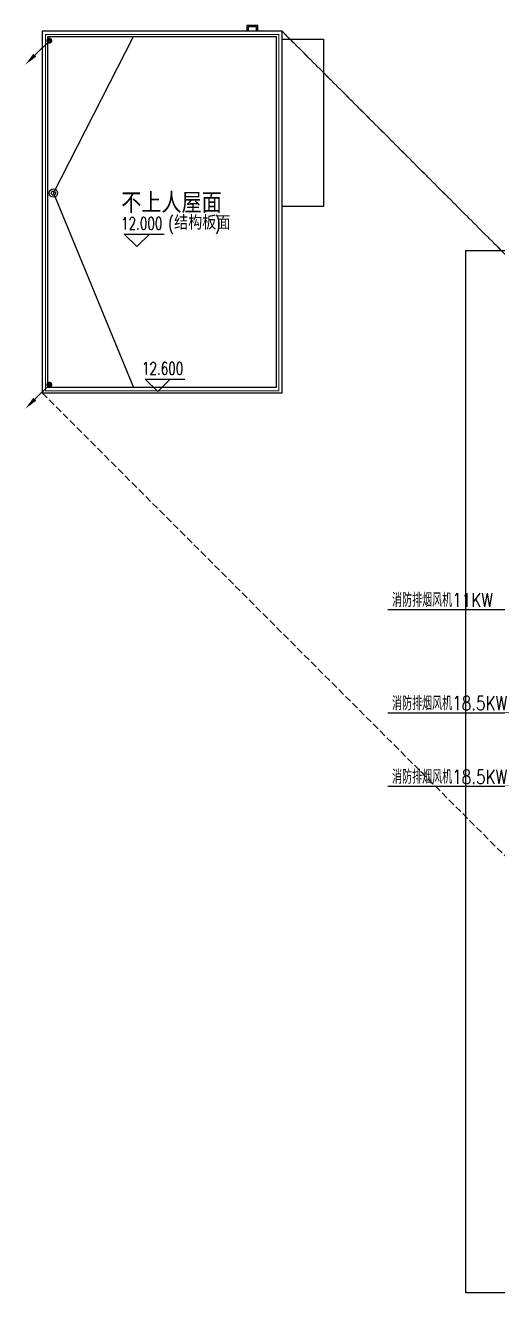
# Model space of a CAD drawing. Extents: x 0 to 302064749, y -59725395 to 1524223.
# Drawn here: x 2128835 to 2145801, y 1185787 to 1231283 of the extents above; entities that cross this region are included whole.
import ezdxf

# ---------------------------------------------------------------- set-up
doc = ezdxf.new("R2010")
doc.units = 0
doc.header["$LTSCALE"] = 1000
doc.linetypes.add('DASH', pattern=[0.35, 0.25, -0.1])
for name, color, linetype in [('0-底图', 7, 'Continuous'), ('DIM-动力', 3, 'Continuous'), ('DIM_ELEV', 3, 'Continuous'), ('LWIRE', 4, 'Continuous'), ('PUB_DIM', 3, 'Continuous'), ('PUB_TEXT', 7, 'Continuous'), ('WIRE-避雷', 4, 'Continuous'), ('排水', 153, 'Continuous'), ('构造做法', 140, 'Continuous'), ('看线', 30, 'Continuous')]:
    doc.layers.add(name, color=color, linetype=linetype)
doc.styles.add('_TCH_DIM', font='SIMPLEX', dxfattribs={"width": 0.8, "height": 5, "bigfont": 'HZTXT'})
doc.styles.add('_TEL_DIM', font='simplex.shx', dxfattribs={"width": 0.8, "height": 3.5, "bigfont": 'gbcbig.shx'})
doc.styles.get("Standard").update_dxf_attribs({"font": 'geniso.shx', "bigfont": 'hztxt.shx'})
doc.styles.add('TG_LINETYPE_THUND', font='simplex.shx', dxfattribs={"width": 0.8, "height": 5.5, "bigfont": 'gbcbig.shx'})
doc.linetypes.add('TG_×', pattern='A,2,0,["×",TG_LINETYPE_THUND,S=0.1,R=0,X=-0.23,Y=-0.21],0', length=2)

# ---------------------------------------------------------------- blocks, each defined once
blk = doc.blocks.new('$TelecSys$00000080')
for p, q in [((-0.7, -0.7), (0, 0)), ((0.104, 0.104), (0.104, 0.104)), ((-0.104, -0.104), (-0.104, -0.104))]:
    blk.add_line(p, q)
at = {"const_width": 0.142}
blk.add_lwpolyline([(0.071, 0, 1), (-0.071, 0, 1)], format="xyb", close=True, dxfattribs=at)
blk.add_solid([(-0.63, -0.77), (-0.77, -0.63), (-1.15, -1.15)])
at = {"width": 0.8, "flags": 9}
blk.add_attdef('A', (0, 0), '', height=0.00002, rotation=180, dxfattribs=at)
blk = doc.blocks.new('np')
at = {"layer": '排水'}
for radius in [150, 75]:
    blk.add_circle((345955, 781714), radius, dxfattribs=at)
blk = doc.blocks.new('dfhgfhg')
at = {"layer": 'DIM_ELEV'}
for p, q in [((1135441.9, -255583.2), (1134991.9, -255133.2)), ((1134991.9, -255133.2), (1136420.4, -255133.2)), ((1135441.9, -255583.2), (1135891.9, -255133.2)), ((1136193.6, -260788), (1135743.6, -260338)), ((1135743.6, -260338), (1137172.1, -260338)), ((1136193.6, -260788), (1136643.6, -260338))]:
    blk.add_line(p, q, dxfattribs=at)
at = {"layer": 'PUB_DIM', "linetype": 'DASH'}
for p, q in [((1140650.4, -247840.7), (1157746, -264936.2)), ((1132050.4, -260840.7), (1149146, -277936.2))]:
    blk.add_line(p, q, dxfattribs=at)
at = {"layer": '排水'}
for q in [(1135327.9, -248040.7), (1135327.9, -260640.7)]:
    blk.add_line((1132446.2, -253664.4), q, dxfattribs=at)
at = {"layer": '构造做法'}
blk.add_lwpolyline([(1140650.4, -248140.7), (1142150.4, -248140.7), (1142150.4, -254140.7), (1140650.4, -254140.7)], dxfattribs=at)
at = {"layer": '看线'}
for points in [[(1132050.4, -247840.7), (1140650.4, -247840.7), (1140650.4, -260840.7), (1132050.4, -260840.7)], [(1132250.4, -248040.7), (1140450.4, -248040.7), (1140450.4, -260640.7), (1132250.4, -260640.7)], [(1174846, -255736.2), (1170246, -255736.2), (1170246, -255736.2), (1164746, -255736.2), (1160946, -255736.2), (1151846, -255736.2), (1151846, -255736.2), (1147246, -255736.2), (1147246, -293136.2), (1151846, -293136.2), (1151846, -293136.2), (1160946, -293136.2), (1164746, -293136.2), (1170246, -293136.2), (1170246, -293136.2), (1174846, -293136.2)]]:
    blk.add_lwpolyline(points, close=True, dxfattribs=at)
for points in [[(1139793.2, -247840.7), (1139793.2, -247640.7), (1139393.2, -247640.7), (1139393.2, -247840.7)], [(1139743.2, -247840.7), (1139743.2, -247690.7), (1139443.2, -247690.7), (1139443.2, -247840.7)]]:
    blk.add_lwpolyline(points, dxfattribs=at)
at = {"layer": '排水'}
blk.add_blockref('np', (786491.6, -1035378.9), dxfattribs=at)
at = {"layer": 'PUB_TEXT'}
blk.add_text('不上人屋面', height=723.4, dxfattribs=at).set_placement((1134880.3, -254376.6))
at = {"layer": 'PUB_TEXT', "style": '_TCH_DIM', "width": 0.705882}
for s, height, p in [('12.000', 446.25, (1134875.4, -254975.7)), ('(', 446.2, (1136570.4, -254975.7)), (')', 446.2, (1138254.8, -254975.7)), ('12.600', 446.25, (1135627.1, -260180.5))]:
    blk.add_text(s, height=height, dxfattribs=at).set_placement(p)
at = {"layer": 'PUB_TEXT', "style": '_TCH_DIM'}
blk.add_text('结构板面', height=506.38, dxfattribs=at).set_placement((1136780.4, -254975.7))

msp = doc.modelspace()

# ---------------------------------------------------------------- linework, layer by layer
at = {"layer": 'DIM-动力'}
for p, q in [((2149137, 1210304), (2141856, 1210304)), ((2149137, 1206596), (2141856, 1206596)), ((2149137, 1203955), (2141856, 1203955))]:
    msp.add_line(p, q, dxfattribs=at)
at = {"layer": 'WIRE-避雷', "color": 5, "linetype": 'DASH'}
msp.add_line((2155143, 1213987), (2138047, 1231083), dxfattribs=at)
at = {"layer": 'WIRE-避雷', "linetype": 'TG_×', "const_width": 35}
msp.add_lwpolyline([(2129554, 1218167), (2129554, 1230959), (2137938, 1230959), (2137938, 1218167)], close=True, dxfattribs=at)

# ---------------------------------------------------------------- block references
at = {"layer": '0-底图'}
msp.add_blockref('dfhgfhg', (997397, 1478924), dxfattribs=at)
at = {"layer": 'LWIRE', "xscale": 750, "yscale": 750, "zscale": 750}
for p in [(2129697, 1230733), (2129697, 1218383)]:
    msp.add_blockref('$TelecSys$00000080', p, dxfattribs=at)

# ---------------------------------------------------------------- texts
at = {"layer": 'DIM-动力', "color": 7, "style": '_TEL_DIM', "width": 0.8}
for s, p in [('消防排烟风机11KW', (2142006, 1210404)), ('消防排烟风机18.5KW', (2142006, 1206696)), ('消防排烟风机18.5KW', (2142006, 1204055))]:
    msp.add_text(s, height=500, dxfattribs=at).set_placement(p)

doc.saveas('drawing.dxf')
